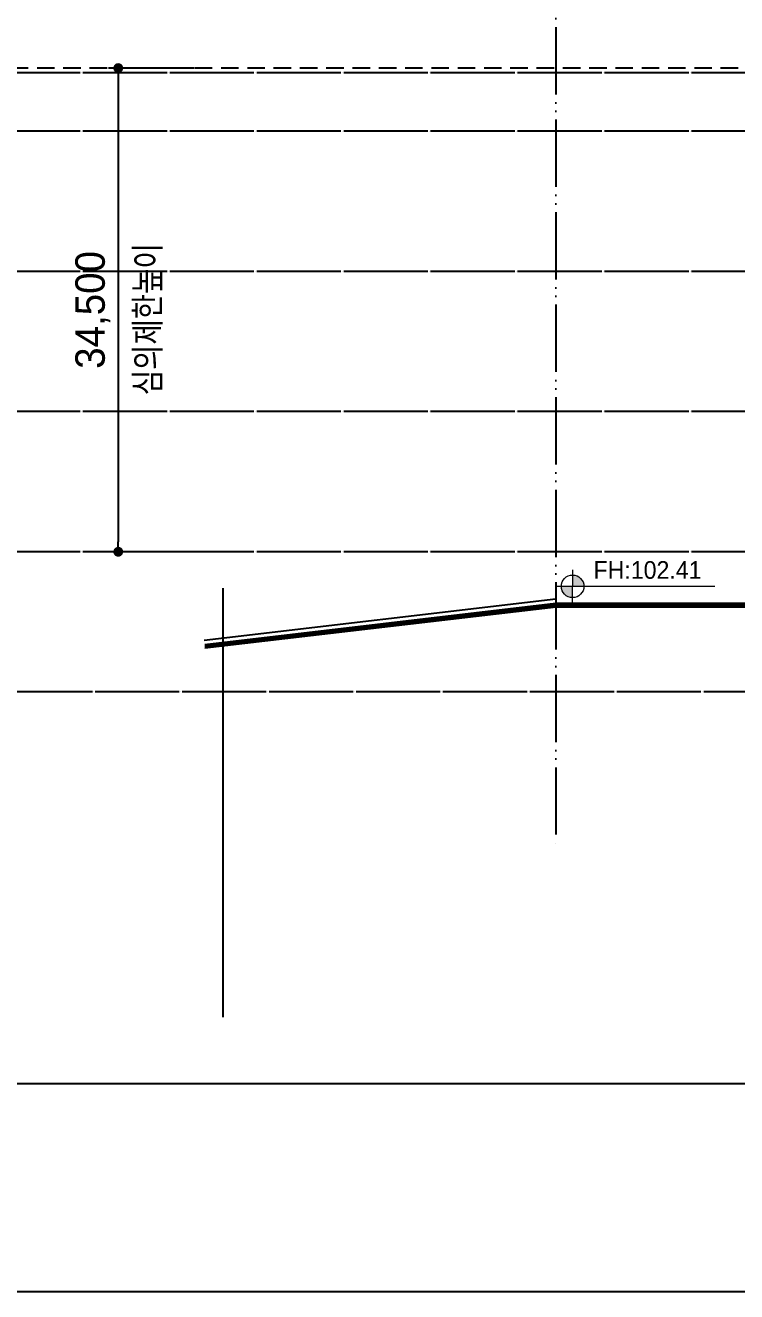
# Model space of a CAD drawing. Header units: millimetres. Extents: x 4754612 to 5801174, y 2368242 to 2777223.
# Drawn here: x 5399772 to 5450499, y 2368242 to 2458563 of the extents above; entities that cross this region are included whole.
import ezdxf
from ezdxf.enums import TextEntityAlignment as Align

# ---------------------------------------------------------------- set-up
doc = ezdxf.new("R2010")
doc.units = ezdxf.units.MM
doc.header["$LTSCALE"] = 1000
for name, pattern in [('03 단지-0902$0$HIDDEN', [0.375, 0.25, -0.125]), ('ACAD_ISO05W100', [33, 24, -3, 0, -3, 0, -3]), ('CEN', [6.2, 6, -0.1, 0, -0.1])]:
    doc.linetypes.add(name, pattern=pattern)
doc.layers.get('DEFPOINTS').update_dxf_attribs({"color": 151})
for name, color, linetype in [('A-TEX-SYM', 3, 'Continuous'), ('A-중심선', 10, 'CEN'), ('CON', 2, 'Continuous'), ('DIM', 7, 'Continuous'), ('PIR판넬', 4, 'Continuous'), ('SYM', 7, 'Continuous'), ('TEX', 3, 'Continuous')]:
    doc.layers.add(name, color=color, linetype=linetype)
doc.layers.add('Guide-line', color=151, linetype='Continuous', plot=False)
doc.layers.add('박스', color=6, linetype='Continuous', lineweight=15)
doc.styles.add('AUDIT_D_190715091641-0', font='')
doc.styles.add('돋움', font='')
doc.styles.add('주석', font='')
doc.styles.get('AUDIT_D_190715091641-0').set_extended_font_data('Dotum')
doc.styles.get('돋움').set_extended_font_data('Dotum')
doc.styles.get('주석').set_extended_font_data('Dotum')
doc.dimstyles.new('scale600', dxfattribs={"dimscale": 600, "dimtxt": 2, "dimasz": 1, "dimexe": 1, "dimexo": 2.5, "dimgap": 0.8, "dimtad": 1, "dimdec": 0, "dimzin": 0, "dimdsep": 46, "dimlunit": 6, "dimtxsty": 'AUDIT_D_190715091641-0', "dimblk": 'DOT', "dimcen": 0, "dimdle": 1, "dimclrd": 256, "dimclre": 256, "dimclrt": 3, "dimadec": 0, "dimazin": 0, "dimtfac": 1, "dimtdec": 0, "dimtix": 1, "dimtmove": 2, "dimatfit": 3, "dimldrblk": 'DOT', "dimfxl": 0, "dimtolj": 1, "dimtzin": 0, "dimarcsym": 0})

# ---------------------------------------------------------------- blocks, each defined once
blk = doc.blocks.new('xxxxxxxx')
at = {"layer": 'DEFPOINTS', "linetype": 'ByBlock'}
for points in [[(44842066, -10941107), (45346066, -10941107), (45346066, -11297507), (44842066, -11297507)], [(44856466, -10955083), (45292815, -10955083), (45292815, -11282683), (44856466, -11282683)]]:
    blk.add_lwpolyline(points, close=True, dxfattribs=at)
blk = doc.blocks.new('_Dot')
at = {"color": 0, "linetype": 'ByBlock', "lineweight": -2}
blk.add_line((-0.5, 0), (-1, 0), dxfattribs=at)
at = {"color": 0, "linetype": 'ByBlock', "const_width": 0.5}
blk.add_lwpolyline([(-0.25, 0, 1), (0.25, 0, 1)], format="xyb", close=True, dxfattribs=at)
blk = doc.blocks.new('*D34')
at = {"layer": 'DEFPOINTS', "color": 0, "transparency": 16777216}
for p in [(5413570, 2455515), (5406398, 2421015), (5413570, 2421015)]:
    blk.add_point(p, dxfattribs=at)
at = {"layer": 'DIM', "lineweight": -2, "transparency": 16777216}
for p, q in [((5411820, 2455515), (5405698, 2455515)), ((5406398, 2454815), (5406398, 2421715)), ((5411820, 2421015), (5405698, 2421015))]:
    blk.add_line(p, q, dxfattribs=at)
at = {"layer": 'DIM', "lineweight": -2, "transparency": 16777216, "xscale": 700, "yscale": 700, "zscale": 700}
for p, rotation in [((5406398, 2455515), 90), ((5406398, 2421015), 270)]:
    blk.add_blockref('_Dot', p, dxfattribs=dict(at, rotation=rotation))
at = {"layer": 'DIM', "color": 3, "transparency": 16777216, "insert": (5404584, 2438265), "char_height": 2100, "attachment_point": 5, "rotation": 90, "style": 'AUDIT_D_190715091641-0'}
blk.add_mtext('\\A1;34,500', dxfattribs=at)

msp = doc.modelspace()

# ---------------------------------------------------------------- hatches: boundary and pattern name
at = {"layer": '박스', "ltscale": 0.1}
h = msp.add_hatch(dxfattribs=at)
h.set_pattern_fill('ANSI31', color=256, scale=1.006801)
h.set_pattern_definition([(45, (5276996.92414, 2358170.71563), (-0.08898951466, 0.08898951466), [])])
h.paths.add_polyline_path([(5438801.315, 2419355.3), (5438801.315, 2418549.859), (5439606.757, 2418549.859, 0.414213562)])
h.paths.add_polyline_path([(5438801.315, 2418549.859), (5437995.874, 2418549.859, 0.414213562), (5438801.315, 2417744.418)])

# ---------------------------------------------------------------- linework, layer by layer
at = {"layer": 'A-중심선', "color": 4, "linetype": '03 단지-0902$0$HIDDEN', "ltscale": 5}
msp.add_line((5707480.986, 2455515.382), (5390179.76, 2455515.382), dxfattribs=at)
at = {"layer": 'A-중심선'}
for p, q in [((5707480.986, 2455165.382), (5390179.76, 2455165.382)), ((5707480.986, 2451015.382), (5390179.76, 2451015.382)), ((5707480.986, 2441015.382), (5390179.76, 2441015.382)), ((5707480.986, 2431015.382), (5390179.76, 2431015.382)), ((5707480.986, 2421015.382), (5390179.76, 2421015.382)), ((5714557.715, 2411015.382), (5390179.76, 2411015.382))]:
    msp.add_line(p, q, dxfattribs=at)
at = {"layer": 'CON'}
for points in [[(5451838.509, 2417325.382), (5437613.509, 2417325.382), (5412567.116, 2414381.627)], [(5451838.509, 2417275.382), (5437614.789, 2417275.382), (5412569.676, 2414331.692)], [(5451838.509, 2417225.382), (5437616.07, 2417225.382), (5412572.235, 2414281.758)], [(5451838.509, 2417175.382), (5437617.35, 2417175.382), (5412574.795, 2414231.823)], [(5451838.509, 2417125.382), (5437618.631, 2417125.382), (5412577.354, 2414181.889)], [(5451838.509, 2417075.382), (5437619.912, 2417075.382), (5412579.913, 2414131.954)]]:
    msp.add_lwpolyline(points, dxfattribs=at)
at = {"layer": 'Guide-line'}
msp.add_line((5413854.967, 2418417.632), (5413854.967, 2387830.685), dxfattribs=at)
at = {"layer": 'PIR판넬'}
msp.add_lwpolyline([(5437595.939, 2417625.382), (5412532.098, 2414679.576)], dxfattribs=at)
at = {"layer": 'SYM', "color": 2, "linetype": 'ACAD_ISO05W100', "ltscale": 0.2}
msp.add_line((5437613.509, 2478240.763), (5437613.509, 2400015.382), dxfattribs=at)
at = {"layer": '박스', "ltscale": 0.1}
for p, q in [((5438801.315, 2419738.245), (5438801.315, 2418549.859)), ((5437612.93, 2418549.859), (5448941.988, 2418549.859)), ((5438801.315, 2417361.473), (5438801.315, 2418549.859))]:
    msp.add_line(p, q, dxfattribs=at)
msp.add_circle((5438801.315, 2418549.859), 805.441, dxfattribs=at)

# ---------------------------------------------------------------- block references
at = {"layer": 'Guide-line'}
msp.add_blockref('xxxxxxxx', (-39544892.161, 13665748.774), dxfattribs=at)

# ---------------------------------------------------------------- texts
at = {"layer": 'A-TEX-SYM', "style": '돋움'}
msp.add_text('FH:102.41', height=1260, dxfattribs=at).set_placement((5440294.719, 2419085.975))
at = {"layer": 'TEX', "color": 3, "style": '주석', "width": 0.8}
msp.add_text('심의제한높이', height=1800, rotation=90, dxfattribs=at).set_placement((5408479.157, 2432177.973), align=Align.MIDDLE_LEFT)

# ---------------------------------------------------------------- dimensions: what is measured, and where the dimension line sits
at = {"layer": 'DIM'}
dim = msp.add_linear_dim(base=(5406397.508, 2421015.382), p1=(5413570.008, 2455515.382), p2=(5413570.008, 2421015.382), angle=270, dimstyle='scale600', override={"dimscale": 700, "dimtxt": 3}, dxfattribs=at)
dim.commit()
dim.dimension.update_dxf_attribs({"geometry": '*D34', "text_midpoint": (5404583.777, 2438265.382)})

doc.saveas('drawing.dxf')
